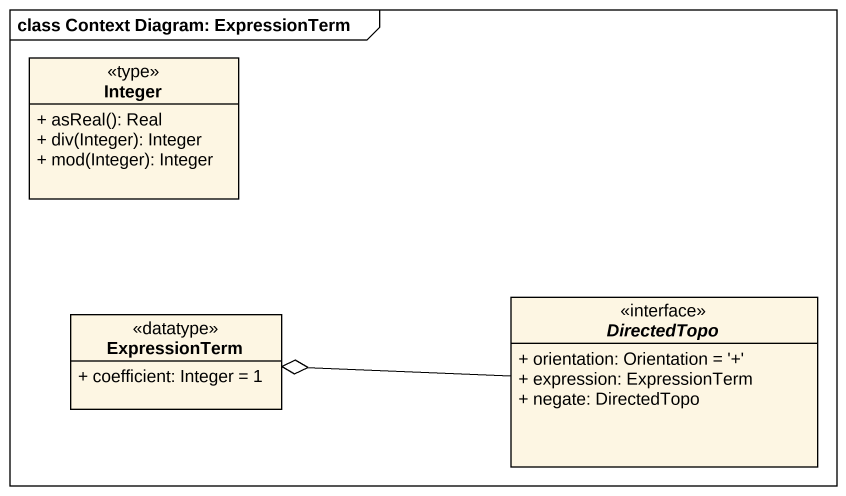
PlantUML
@startuml
mainframe class Context Diagram: ExpressionTerm
hide circle
hide empty members
skinparam classAttributeIconSize 0
class Integer <<type>> {
  + asReal(): Real
  + div(Integer): Integer
  + mod(Integer): Integer
}
class ExpressionTerm <<datatype>> {
  + coefficient: Integer = 1
}
interface DirectedTopo {
  + orientation: Orientation = '+'
  + expression: ExpressionTerm
  + negate: DirectedTopo
}
ExpressionTerm o-right- DirectedTopo
@enduml
